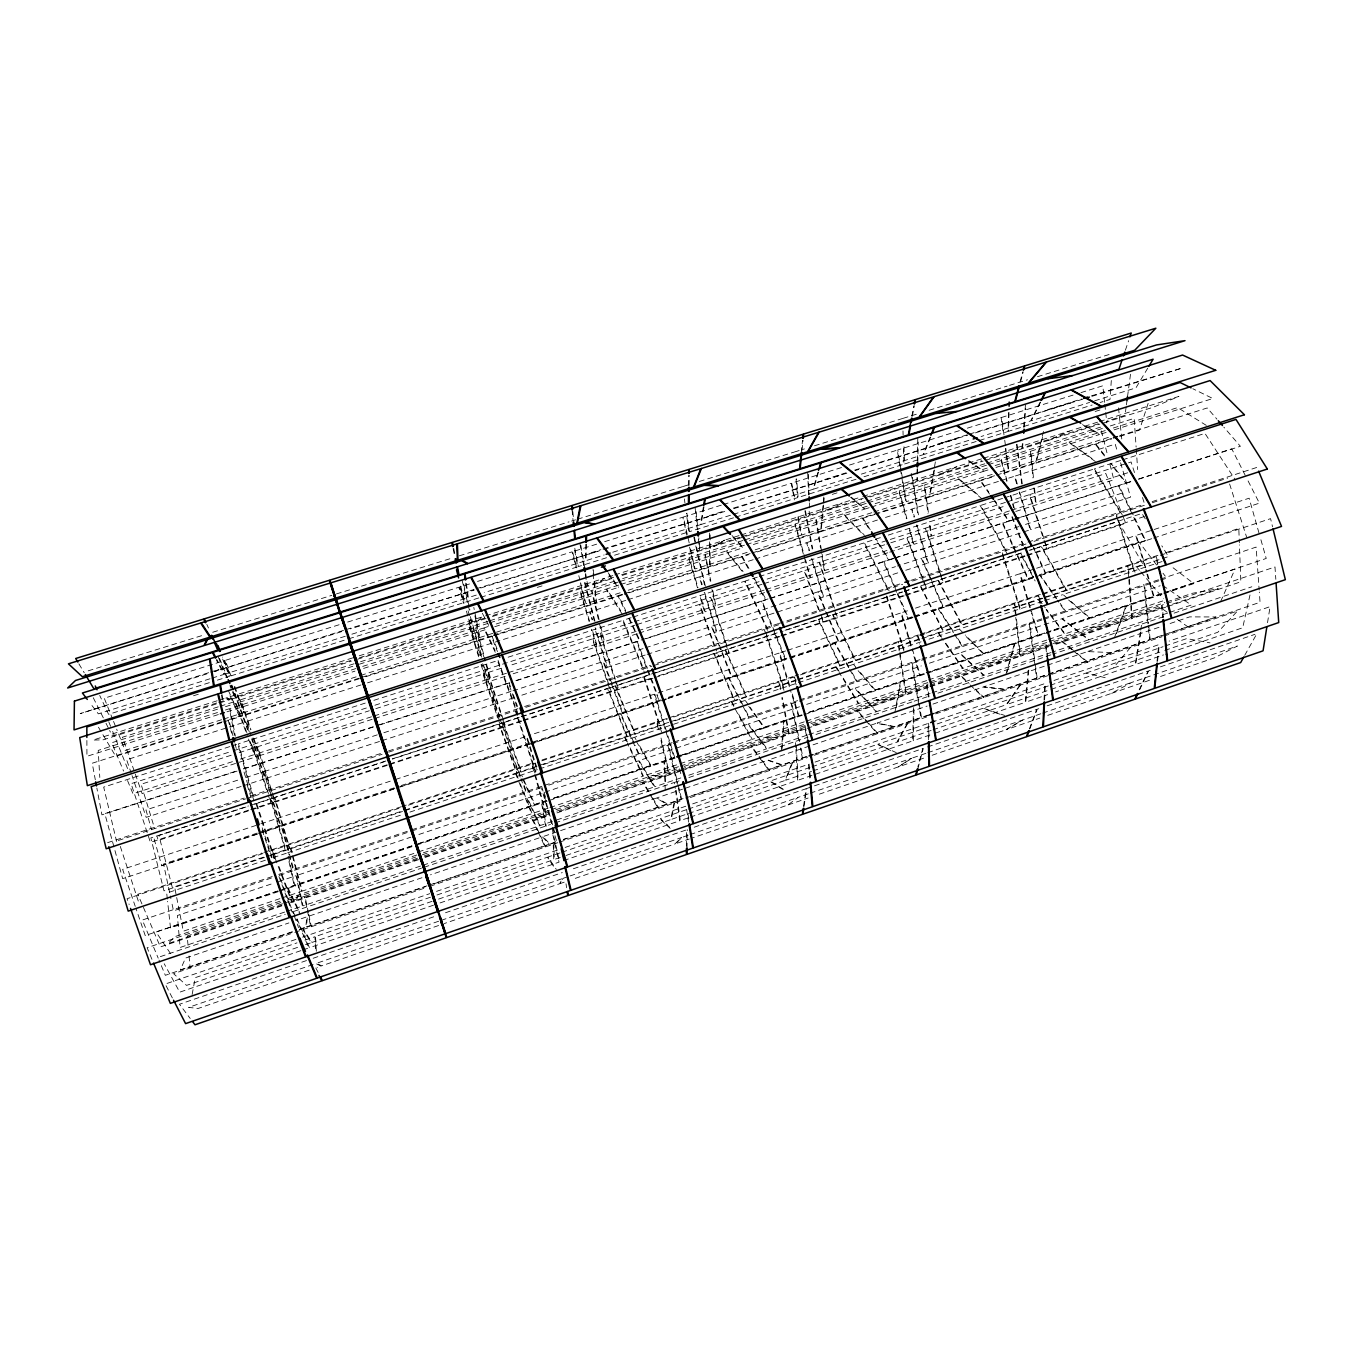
<?xml version="1.0" encoding="UTF-8"?>
<svg xmlns="http://www.w3.org/2000/svg" width="1353" height="1353" viewBox="0 0 1353 1353"><rect width="100%" height="100%" fill="white"/><g stroke="black" fill="none" stroke-linecap="round" stroke-linejoin="round"><path stroke-width="0.75" stroke-dasharray="5 3.75" d="M709.581 533.065L709.564 567.127L624.359 594.288M710.156 534.892L710.122 566.941L748.294 554.781M688.592 485.473L688.66 475.478M689.151 485.287L689.235 475.309M686.478 846.301L686.631 829.812L570.881 869.624M687.036 848.162L687.239 829.609M585.798 544.295L585.477 560.802L484.222 592.614M586.39 544.109L586.052 560.616L604.131 554.933M1008.459 412.665L1008.07 431.455L978.185 440.858M1008.983 412.496L1008.577 431.286L1092.125 405.021M917.114 468.916L916.844 481.245L865.345 497.549M917.3 460.696L917.791 438.118M917.638 468.747L917.368 481.076L981.788 460.68M917.791 462.591L918.247 442.059M913.461 707.636L912.683 740.903L813.931 774.762M913.985 709.513L913.258 740.7L931.236 734.527M1044.042 700.127L1044.77 683.603L934.551 721.25M1044.617 699.941L1045.345 683.4M1111.303 380.514L1110.018 399.389L1100.074 402.517M781.425 750.661L783.573 720.946L682.402 754.991M782.135 748.48L784.148 720.76L801.889 714.79M1022.378 443.784L1022.039 447.928L989.838 458.126M1023.68 427.244L1025.489 404.479M1022.885 443.632L1022.564 447.758L1098.907 423.59M1024.204 427.074L1025.692 408.454M823.757 497.058L820.594 531.746L756.327 552.227M823.571 505.041L821.136 531.577L875.171 514.36M823.757 503.012L824.315 496.889M1028.212 670.293L1025.202 702.325L933.249 733.85M1028.787 670.107L1025.76 702.139L1047.645 694.63M801.264 452.528L802.498 440.317M802.025 450.312L803.056 440.148M1157.018 661.363L1158.743 644.671L1049.319 682.047M1157.576 661.16L1159.301 644.468M1126.136 406.982L1125.02 415.32L1106.94 421.037M1126.423 404.902L1126.981 400.725M1127.539 396.564L1130.871 371.568M803.496 806.489L806.084 788.731L693.176 827.562M804.071 806.287L806.659 788.528L922.729 748.598L917.841 766.965M1267.524 622.701L1270.078 606.634L1169.195 641.085M1140.376 632.206L1135.184 664.627L1055.594 691.907M1140.714 630.177L1141.678 624.105L1053.158 654.108M1140.934 632.02L1135.708 664.441L1163.462 654.92M703.391 506.901L700.533 524.643L612.165 552.413M703.983 506.732L701.108 524.474L731.077 515.053M935.363 461.88L929.207 497.143L877.167 513.717M934.466 469.998L929.731 496.957L993.576 476.628M894.959 712.135L900.388 681.658L803.851 714.13M896.244 707.873L900.963 681.455L924.877 673.422M911.837 416.284L913.782 405.934M912.379 416.115L914.324 405.765M192.126 994.506L195.306 977.644L296.983 942.872M673.997 803.107L670.767 819.597L562.239 856.753M674.589 802.904L671.342 819.394L785.112 780.444L791.962 762.889M1250.003 594.982L1242.697 627.758L1165.44 654.243M1043.501 431.438L1035.468 463.267L1001.558 474.074M1042.537 437.239L1035.992 463.098L1111.608 439.015M1020.061 381.884L1022.699 371.974M1020.585 381.732L1023.24 371.804M917.858 768.808L923.304 748.412M1005.939 674.471L1014.513 643.25L926.856 672.745M1007.021 672.34L1015.071 643.064L1044.804 633.069M817.922 472.315L813.035 489.312L733.089 514.428M818.497 472.129L813.593 489.126L853.388 476.628M1148.156 403.363L1139.463 430.136L1119.557 436.478M1125.392 350.207L1128.639 340.668M1114.466 637.652L1126.034 605.738L1046.782 632.409M1116.36 633.711L1126.592 605.552L1162.075 593.612M1029.362 728.946L1036.686 709.412L927.279 747.042M1029.921 728.76L1037.261 709.209L1041.218 707.856M792.537 762.686L785.687 780.241L811.512 771.396M930.086 437.256L923.05 454.743L861.354 474.125M930.627 437.07L923.592 454.574L971.183 439.624M1220.609 601.628L1235.035 569.072L1164.054 592.952M1139.175 689.861L1148.054 671.105L1043.197 707.179M1139.716 689.675L1148.596 670.919L1152.536 669.566M1040.068 402.298L1030.665 420.935L981.094 436.512M1040.609 402.129L1031.189 420.766L1089.622 402.416M907.186 723.601L896.921 742.154L813.491 770.72M907.762 723.415L897.462 741.968L931.084 730.451M1244.726 655.326L1256.886 633.661M1147.75 368.168L1135.945 387.854L1091.634 401.773M1019.807 685.227L1006.243 704.727L933.063 729.774M1020.348 685.024L1006.784 704.541L1048.169 690.368M1130.415 647.512L1113.181 668.111L1050.131 689.692M481.533 617.103L477.981 621.095L486.015 618.541M214.383 671.545L218.577 669.549L210.611 672.052M306.505 960.562L179.459 1004.264L190.215 1018.471M313.135 958.279L436.951 915.693M445.509 912.751L562.307 872.584M1160.417 666.86L1254.924 634.337M438.643 921.241L316.433 963.336L321.659 965.839L439.759 925.114M441.23 920.344L562.493 878.571L559.652 883.746L444.308 923.541M688.085 835.291L682.098 837.355L675.485 843.782L689.252 839.046M690.081 834.598L797.813 797.492M808.299 793.873L798.371 797.289L787.598 805.103L691.214 838.353M810.278 793.179L911.448 758.323L897.817 767.083L816.079 795.293M925.824 753.367L912.007 758.137L898.358 766.897L926.162 757.308M927.803 752.691L1022.53 720.05L1005.617 729.893L928.158 756.631M1040.761 713.775L1023.088 719.864L1006.158 729.724L1039.814 718.105M1042.723 713.099L1131.142 682.622M309.161 970.152L198.147 1008.459L188.591 1007.393L315.807 963.556L321.05 966.059L317.076 967.429M564.184 882.19L560.227 883.543L563.085 878.351L681.523 837.558L674.91 843.984L572.099 879.45M788.156 804.917L808.096 798.033M1047.729 715.365L1111.101 693.514L1131.683 682.453L1237.369 646.024L1214.334 657.896L1159.031 676.974M1111.625 693.328L1151.115 679.713M304.966 940.132L314.928 936.733L315.655 950.127M430.491 897.208L315.52 936.53L316.365 951.835M436.985 894.993L547.39 857.244L554.696 868.068M559.939 852.948L547.965 857.041L556.32 869.421M561.935 852.255L659.807 818.802L670.175 828.425M686.208 809.77L660.349 818.616L672.221 829.609M688.203 809.094L769.756 781.188L783.269 789.814M809.957 767.455L770.297 781.019L785.518 790.693M811.935 766.779L877.353 744.404L893.927 751.997M929.291 726.646L877.894 744.218L896.312 752.64M937.189 723.94L982.667 708.397L1002.184 714.959M1048.287 685.954L983.191 708.211L1004.67 715.433M1050.249 685.278L1085.766 673.134L1106.619 678.005M1086.273 672.965L1163.073 646.7M1165.051 646.024L1186.716 638.616L1210.022 642.861M297.559 947.388L186.545 985.39L173.573 973.686L292.975 932.995M305.49 944.665L311.444 942.635L302.801 929.646M432.013 901.352L312.053 942.415L303.427 929.426M438.592 899.102L553.766 859.662L553.225 844.272M560.26 857.43L554.341 859.459L553.834 844.069M1113.705 667.925L1162.802 651.114M1164.781 650.438L1217.801 632.274L1237.488 611.015L1164.121 636.028M300.873 950.652L179.729 992.172L164.203 963.759M302.869 949.958L308.822 947.929L296.493 919.262M433.434 905.208L309.465 947.709L295.512 915.22M440.029 902.941L559.026 862.149L552.295 832.366M563.558 860.593L679.696 820.781L675.57 790.49M688.237 817.838L680.288 820.578L676.162 790.287M690.216 817.161L797.543 780.377L795.902 749.63M811.952 775.438L798.135 780.174L796.274 745.317M291.876 931.879L180.355 969.898L185.496 958.076L288.899 922.932M299.842 929.173L305.829 927.143L306.793 916.86L296.848 920.243M426.99 885.843L306.438 926.923L307.402 916.657L421.984 877.725M429.577 884.963L549.25 844.187L542.384 836.797L430.508 874.816M555.795 841.955L549.842 843.984L542.959 836.611L656.256 798.118L666.775 804.139L563.711 839.266M683.113 798.574L667.35 803.936L656.814 797.915L682.538 789.188M690.994 795.885L781.628 765.003L767.625 760.268L684.517 788.511M806.134 756.648L782.186 764.817L768.166 760.082L876.558 723.246L893.893 726.747L816.096 753.249M928.209 715.06L894.451 726.561L877.099 723.077L927.126 706.063M936.158 712.354L1003.672 689.337L983.157 687.036L929.122 705.387M1111.05 652.755L1004.214 689.151L983.682 686.85L1045.565 665.828M292.688 931.913L165.337 975.31L158.994 960.072M299.317 929.663L425.316 886.722M433.924 883.797L556.76 841.921L541.589 788.528M563.372 839.672L681.1 799.555L667.587 744.167L543.669 785.653M685.667 797.999L802.447 758.204L800.333 747.955M807.048 756.631L803.039 758.001L800.097 743.643M815.03 753.909L920.919 717.834L919.177 707.585M929.443 714.925L921.511 717.631L919.076 703.289M933.418 713.572L1036.618 678.411L1035.231 668.162M294.836 932.352L425.586 887.788M429.814 886.35L557.774 842.716M559.466 842.158L682.538 800.181M690.351 797.543L807.555 757.579M814.286 755.278L927.769 716.6M935.718 713.894L1162.142 636.705M295.935 939.388L165.218 984.054L172.626 998.446M302.548 937.139L429.865 893.64M436.512 891.373L558.535 849.701M565.131 847.435L686.056 806.134L688.626 822.134M692.668 803.868L808.519 764.293L809.94 780.495M815.081 762.06L928.057 723.466L928.378 739.837M284.62 912.091L180.135 947.472L177.361 915.524L274.338 882.985M286.582 911.415L302.362 906.087L296.104 875.695L276.316 882.325M420.394 866.106L302.971 905.884L296.696 875.492L410.788 837.203M422.982 865.244L539.695 825.719L526.909 798.236L417.35 835.004M552.278 821.457L540.27 825.516L527.484 798.05L638.548 760.792L654.378 786.888L554.273 820.781M680.83 777.924L654.937 786.685L639.106 760.606L672.695 749.325M688.812 775.218L766.508 748.902L747.786 724.126L674.673 748.666M806.743 735.288L767.066 748.716L748.327 723.956L799.538 706.773M808.739 734.611L876.203 711.763L854.69 688.271L801.517 706.114M930.12 693.497L876.744 711.577L855.231 688.085L921.308 665.913M932.099 692.837L983.513 675.435L959.345 653.144L929.308 663.224M1051.061 652.552L984.037 675.248L959.869 652.975L1061.817 618.761L1088.522 639.868L1053.023 651.875M1167.69 613.061L1089.03 639.698L1062.325 618.592L1160.181 585.764M1169.668 612.385L1191.3 605.062L1163.884 586.272M160.331 956.639L285.28 914.307M293.872 911.398L421.459 868.152M424.081 867.273L550.502 824.434M555.102 822.878L674.471 782.423L675.282 788.478M675.079 782.22L679.02 780.884M688.88 777.535L795.463 741.427L795.784 747.566M796.054 741.224L808.012 737.165M815.977 734.476L913.596 701.395M914.188 701.192L930.018 695.831M937.933 693.142L1028.973 662.293M1029.548 662.107L1051.18 654.767M1142.236 623.919L1166.151 615.818M1174.116 613.112L1251.813 586.779M1047.56 665.152L1087.474 651.588L1111.574 652.569L1216.093 616.968L1189.608 616.883L1167.69 624.325M1087.998 651.402L1159.724 627.031M278.075 890.866L145.211 935.566L135.926 908.303M282.709 889.31L412.073 845.794M418.703 843.562L546.68 800.502M553.276 798.287L674.065 757.646L654.175 694.241L528.786 735.542M680.677 755.431L798.321 715.855L791.691 694.275M808.823 712.321L919.55 675.079L912.92 653.025M924.15 673.523L920.158 674.876L912.311 648.831M926.145 672.864L1037.886 635.267L1031.443 613.45M1044.415 633.069L1038.461 635.064L1020.314 573.604L1135.793 535.551L1146.363 572.065M1046.393 632.409L1153.399 596.402L1146.938 574.095M1161.855 593.561L1153.974 596.216L1146.346 569.85M1163.817 592.902L1266.222 558.451L1259.947 536.363M277.331 891.255L156.069 932.048L170.664 953.78M279.327 890.578L287.276 887.906L299.96 914.019M411.904 845.98L287.918 887.686L299.689 911.939M418.517 843.765L541.42 802.414L546.358 830.421M546.037 800.858L542.046 802.211L546.257 826.209M554.037 798.169L663.951 761.198L665.253 790.067M674.471 757.663L664.543 760.995L665.659 785.755M278.329 891.627L170.495 927.921L167.586 901.284M280.325 890.967L294.311 886.266L287.935 856.906M411.904 846.69L294.92 886.046L287.665 852.796L403.346 814.269M416.47 845.151L534.638 805.39L522.681 778.871M547.17 801.179L535.23 805.187L521.548 774.897L537.344 769.637M549.166 800.502L650.725 766.339L636.147 741.038M675.062 758.137L651.3 766.136L638.785 744.454M677.041 757.477L764.208 728.151L747.127 704.017M802.228 715.348L764.766 727.965L750.12 707.281M804.206 714.688L875.171 690.808L855.536 667.621M1161.99 594.305L1090.417 618.389L1069.124 599.836M1163.986 593.629L1193.803 583.6L1172.324 567.195M279.919 898.629L183.315 931.202L174.689 887.348M281.898 897.969L301.618 891.323L290.472 848.805M413.883 853.455L302.193 891.12L291.047 848.619M418.449 851.916L531.594 813.779L517.962 779.565M547.965 808.248L532.152 813.576L520.026 783.184M549.944 807.589L642.844 776.267L627.302 743.101M804.24 721.842L752.234 739.381L737.757 712.591M806.236 721.166L858.242 703.628L839.148 672.475M926.619 680.576L858.766 703.459L841.786 675.756M928.615 679.899L962.541 668.45L941.789 638.244M1046.748 640.07L963.048 668.281L944.597 641.44M1048.744 639.394L1064.676 634.016L1046.055 609.611M1162.717 600.952L1065.183 633.847L1046.545 609.442M280.071 901.149L174.875 936.648L167.857 943.65L283.318 904.65M288.02 898.46L297.948 895.111L295.275 900.608L285.314 903.973M416.809 854.995L298.556 894.908L295.901 900.388L418.297 859.037M423.354 852.796L536.87 814.489L542.316 817.127L420.884 858.174M549.335 810.278L537.445 814.286L542.908 816.924L548.844 814.929M551.314 809.618L652.298 775.54L661.532 776.859L556.76 812.257M678.479 766.711L652.856 775.354L662.107 776.656L777.992 737.503M680.441 766.052L765.155 737.453L778.567 737.317L804.392 728.591M765.697 737.267L875.509 700.211L891.813 699.044L812.341 725.901M927.786 682.588L876.051 700.042L892.371 698.858L927.955 686.834M929.765 681.912L983.479 663.782L1003.622 661.279L1111.845 624.697M984.003 663.613L1047.459 642.201M1049.454 641.525L1089.114 628.147L1112.386 624.528L1164.307 606.973M1089.639 627.961L1164.798 602.609M1166.776 601.933L1192.483 593.257L1218.241 588.758L1166.303 606.296M280.866 902.569L147.105 947.726L152.72 961.154M287.512 900.32L415.811 857.007M422.407 854.775L549.25 811.952M555.863 809.72L679.426 768.014L681.354 775.979M683.992 766.474L804.426 725.817L806.963 738.214M811.005 723.584L926.382 684.635L928.462 697.032M1053.953 641.576L1161.567 605.248L1162.785 617.611M282.523 903.77L187.171 935.988L188.304 948.013M284.519 903.111L304.374 896.396L306.945 908.607M417.62 858.157L304.966 896.193L308.383 912.48M424.166 855.942L532.304 819.411L537.395 830.471M548.811 813.829L532.862 819.225L539.661 833.972M556.793 811.14L642.59 782.169L648.865 792.689M678.918 769.891L643.132 781.983L651.52 796.004M680.914 769.214L750.509 745.706L757.934 755.701M804.612 727.44L751.05 745.52L760.961 758.847M812.544 724.751L856.178 710.021L864.161 718.917M927.955 685.768L856.703 709.835L867.341 721.707M929.934 685.108L959.632 675.079L968.579 683.519M929.934 686.174L1003.063 661.465M281.83 905.901L160.381 946.931L137.803 894.282L261.924 853.033M418.635 859.662L292.434 902.316L278.481 865.142M425.214 857.43L546.324 816.519L531.56 763.43L404.023 805.813M556.946 812.916L669.008 775.049L660.433 738.248M679.544 771.481L669.617 774.846L661.042 738.045M681.523 770.821L788.782 734.561L781.797 697.708M805.153 729.03L789.374 734.375L782.389 697.505M807.132 728.371L905.766 695.036L897.817 641.745L795.09 675.874M928.293 687.425L906.341 694.833L899.931 651.791M930.289 686.749L1020.044 656.408L1015.748 617.442M1048.372 646.835L1020.602 656.222L1014.733 602.897L1040.525 594.322M1056.321 644.163L1131.7 618.676L1128.842 579.693M1165.812 607.159L1132.258 618.49L1129.095 575.397M1167.791 606.482L1240.836 581.79L1239.433 544.853M272.207 876.558L142.353 920.04L158.2 958.161M407.338 831.317L278.87 874.326L293.483 913.85M411.938 829.778L541.031 786.55M672.17 742.628L668.196 743.964L677.701 782.93M674.149 741.968L791.031 702.833L798.642 739.753M797.644 700.617L791.64 702.63L799.674 741.596M799.64 699.958L911.516 662.48L918.839 705.539M920.04 659.638L912.108 662.293L918.721 701.226M922.019 658.962L1029.126 623.107L1034.944 666.116M1041.725 618.879L1029.701 622.904L1034.96 661.82M1043.738 618.22L1143.961 584.648L1148.359 627.623M1158.472 579.794L1144.537 584.462L1148.511 623.327M1160.468 579.118L1256.125 547.086L1259.169 590.009M271.378 878.063L173.505 910.857L171.341 900.658M279.378 875.391L293.347 870.706L289.61 856.855M407.135 832.585L293.939 870.503L281.644 825.009L394.569 787.717M411.684 831.063L526.249 792.689L520.922 779.024M540.828 787.818L526.807 792.503L523.019 782.744M548.828 785.129L638.853 754.974L620.08 713.251L532.084 742.307M671.308 744.099L639.411 754.788L635.149 745.3M673.287 743.44L749.021 718.071L742.425 705.167M1041.911 619.962L962.846 646.446L957.298 637.737M1043.873 619.302L1065.623 612.013L1057.302 600.157M1158.861 580.792L1066.13 611.844L1060.177 603.387M1160.84 580.133L1166.76 578.137L1162.971 573.198M263.48 857.176L172.338 887.5L158.944 835.511L248.478 806.202M271.412 854.538L289.238 848.602L274.338 797.729L250.457 805.542M400.15 811.699L289.813 848.416L274.913 797.543L385.825 761.232M404.716 810.176L516.592 772.952L498.851 724.227L392.387 759.084M537.04 766.153L517.134 772.783L499.392 724.041L607.548 688.626L626.608 736.353L539.035 765.494M668.805 722.316L627.149 736.167L608.072 688.457L650.032 674.724M670.8 721.656L734.29 700.516L713.961 653.787L652.028 674.065M796.173 679.933L734.814 700.347L714.485 653.617L778.313 632.73M798.152 679.274L839.706 665.439L818.193 619.674L780.292 632.071M919.245 638.988L840.23 665.27L818.7 619.505L902.35 592.107M927.143 636.35L942.94 631.09L920.277 586.238M1042.081 598.111L943.447 630.921L920.784 586.069L1020.28 553.495L1035.146 580.961M1044.55 597.282L1143.116 564.489L1118.288 521.412L1030.732 550.079M264.512 857.447L163.984 890.849L150.859 837.913L248.478 805.948M266.507 856.787L402.501 811.479M405.054 810.616L535.957 767.117M543.399 764.58L667.333 723.398M674.995 720.794L796.088 680.491M797.966 679.916L920.361 639.191M921.833 638.65L1160.451 559.229M1162.447 558.569L1168.434 556.59L1161.804 545.8M265.374 860.22L166.69 893.098L167.366 899.238M273.255 857.599L287.073 852.999M409.891 812.088L520.973 775.083M539.323 768.978L634.067 737.419M744.691 700.583L634.625 737.233L637.753 742.662M852.914 664.526L745.232 700.397L748.902 705.556M921.072 641.829L853.455 664.34L857.379 668.991M929.021 639.174L958.854 629.246M1042.689 601.307L959.362 629.077L963.759 633.492M1044.685 600.647L1062.545 594.711M1162.075 561.546L1063.052 594.542L1067.618 598.516M263.936 852.373L271.936 849.718L291.791 902.536M401.401 806.692L272.596 849.498L275.538 857.312M542.079 759.946L656.628 721.876L658.539 730.062M667.198 718.375L657.254 721.673L659.148 729.859M669.194 717.716L778.685 681.32L780.241 689.523M793.112 676.534L779.277 681.134L780.833 689.32M918.366 634.912L898.409 641.542L899.627 649.744M920.361 634.253L1014.158 603.083L1015.511 615.395M1042.503 593.663L1127.793 565.317L1128.69 577.63M1157.931 555.305L1128.351 565.131L1128.943 573.351M1165.829 552.684L1238.807 528.431L1239.348 542.807M262.939 853.557L127.081 898.696L129.161 904.531M269.619 851.325L401.807 807.386M408.454 805.187L535.196 763.058M541.809 760.86L667.164 719.204M673.811 716.989L793.89 677.075L796.173 684.973M800.469 674.893L917.486 635.995L919.719 644.079M926.095 633.136L1038.055 595.929L1040.169 603.928M1042.622 594.407L1155.716 556.827L1157.728 564.759M1160.299 555.288L1270.568 518.639L1272.547 526.791M256.191 825.364L122.633 869.37L135.249 906.358M260.858 823.825L390.865 780.985M395.533 779.446L526.165 736.421L536.431 768.453M785.603 650.928L779.649 652.89L789.898 686.242M787.581 650.286L900.844 612.96L912.311 651.03M907.457 610.778L901.436 612.774L911.702 646.819M915.474 608.14L1019.722 573.79L1030.851 611.471M257.171 833.093L163.561 864.009L170.901 898.629M259.15 832.433L281.069 825.195L289.085 854.876M401.131 785.552L509.523 749.748L520.161 777.079M530.088 742.966L510.081 749.562L522.258 780.799M660.484 699.907L620.621 713.065L634.286 743.406M668.467 697.269L728.269 677.515L741.478 703.323M912.091 616.816L834.7 642.371L851.172 671.037M914.07 616.156L937.883 608.292L953.442 632.68M1033.506 576.716L938.407 608.123L956.182 635.995M256.546 834.175L161.65 865.531L153.802 837.744M258.524 833.533L280.274 826.345L270.397 793.991M394.839 788.495L280.849 826.159L272.224 797.847M397.427 787.649L510.859 750.171L499.917 718.95M529.26 744.099L511.434 749.985L501.845 722.671M531.239 743.44L622.414 713.335L610.947 682.656M660.467 700.753L622.955 713.149L603.624 661.38L643.538 648.425M668.365 698.148L731.55 677.278L719.931 647.918M912.954 617.357L838.911 641.812L817.99 591.802L895.466 566.653M914.949 616.697L942.956 607.446L921.308 558.265L897.462 565.994M1033.371 577.579L943.481 607.277L932.64 582.686M1035.383 576.919L1045.362 573.621L1033.32 547.576M1145.653 540.49L1045.869 573.452L1033.827 547.407M257.611 834.074L122.666 878.655L104.824 813.643L236.42 771.041M264.258 831.892L393.622 789.154M400.268 786.956L530.139 744.049M536.718 741.884L659.334 701.378L636.519 641.525L511.096 682.115M667.925 698.537L785.315 659.757L774.17 632.375M789.949 658.218L908.201 619.15L897.411 594.238M912.785 617.644L908.81 618.964L896.362 590.196M914.78 616.985L1028.111 579.541L1002.252 523.137L895.94 557.554M1032.643 578.052L1028.703 579.355L1002.827 522.951L1012.788 519.721M1040.542 575.448L1145.145 540.896L1118.356 485.541L1020.754 517.15M1151.691 538.714L1145.72 540.693L1132.326 513.024M1153.686 538.054L1259.389 503.147L1247.009 478.81M250.474 805.289L270.397 798.777L285.314 850.462M385.893 760.961L270.989 798.574L285.906 850.276M392.455 758.813L502.741 722.705L520.956 772.056M519.281 717.293L503.299 722.519L521.531 771.853M521.277 716.633L615.108 685.92L634.861 734.155M649.457 674.673L615.649 685.734L635.42 733.969M651.453 674.014L725.022 649.93L746.264 697.083M777.112 632.883L725.563 649.761L746.805 696.896M785.028 630.278L830.624 615.361M902.333 591.887L833.144 614.533L855.772 660.636M904.294 591.244L937.917 580.234L961.882 625.323M1021.278 552.937L938.424 580.065L962.406 625.154M1029.176 550.35L1040.998 546.477L1066.249 590.584M904.345 591.464L918.281 586.898M248.749 810.109L150.403 842.344L131.089 783.675L231.667 751.321M250.762 809.449L270.837 802.87L268.198 794.871M387.144 764.749L271.429 802.667L270.11 798.676M389.715 763.904L504.821 726.172L502.251 718.342M521.176 720.811L505.379 725.986L504.111 722.062M523.154 720.151L617.949 689.083L615.327 681.066M650.539 678.411L618.507 688.897L600.242 632.747L632.341 622.414M658.539 675.773L728.607 652.806L726.037 644.874M779.024 636.282L729.149 652.636L727.863 648.662M781.019 635.622L836.898 617.323L834.344 609.459M903.077 595.624L837.422 617.137L836.154 613.213M905.072 594.965L942.872 582.585L940.352 574.805M1024.779 555.728L943.379 582.399L942.128 578.526M1026.758 555.085L1046.613 548.574L1044.042 540.591M1144.215 516.575L1047.121 548.405L1029.802 494.555L1131.091 461.982L1135.522 475.799M387.212 765.392L275.285 802.092L257.746 746.687L369.318 710.748M389.765 764.546L501.236 728.015L498.53 720.033M521.615 721.318L501.777 727.829L500.424 723.838M523.594 720.675L610.863 692.059L592.31 638.937L509.252 665.676M652.924 678.276L611.404 691.89L592.834 638.768L635.031 625.171M654.903 677.616L718.189 656.881L716.786 652.992M779.869 636.654L718.714 656.695L717.31 652.822M781.848 636.011L823.267 622.431L820.425 614.769M904.092 595.929L823.791 622.262L804.629 570.56L884.727 544.769M906.104 595.269L926.179 588.69L906.747 537.665L886.722 544.109M1024.982 556.286L926.687 588.521L907.254 537.513L1005.296 505.937M1027.485 555.474L1125.747 523.256L1122.686 515.611M241.122 786.482L146.192 817.364L132.053 775.658M243.1 785.839L264.85 778.77L251.743 739.414M379.466 741.478L265.442 778.584L251.675 737.267M382.036 740.649L495.519 703.729L482.666 663.731M513.92 697.742L496.077 703.543L483.867 665.558M521.852 695.171L607.091 667.435L594.593 627.809M645.161 655.038L607.632 667.249L595.134 627.623M647.14 654.395L716.278 631.919L704.101 592.648M897.732 572.877L823.673 596.977L811.986 558.637M905.749 570.273L927.769 563.119L916.387 525.116M107.614 842.665L244.216 798.067M250.914 795.868L381.884 753.114M388.531 750.949L517.962 708.684M524.609 706.503L650.607 665.372M657.203 663.224L777.992 623.767M778.618 623.564L902.214 583.211M910.873 580.386L1023.392 543.652M1027.976 542.147L1141.628 505.041M1152.113 501.625L1257.038 467.36M118.337 840.467L245.603 798.896M247.599 798.236L253.569 796.291M254.229 796.071L382.07 754.314M388.717 752.15L515.256 710.815L535.923 774.153M525.843 707.348L641.288 669.65M641.914 669.447L651.943 666.166M653.939 665.507L764.259 629.483L784.3 691.315M778.804 624.731L764.868 629.28L784.266 689.117M786.769 622.126L884.287 590.28M884.879 590.077L902.671 584.276M912.548 581.046L1001.474 551.99L1020.94 612.402M1026.031 543.974L1002.066 551.804L1020.889 610.271M1034.013 541.369L1115.921 514.614L1135.099 574.332M1144.3 505.346L1116.496 514.428L1135.015 572.167M1152.249 502.758L1227.729 478.099M373.124 726.781L243.083 768.893L251.472 796.731M377.791 725.276L508.474 682.977L517.556 708.583M641.17 640.02L761.435 601.087L773.375 630.413M768.014 598.956L762.043 600.884L785.941 659.554M769.992 598.314L883.306 561.63L896.582 592.31M893.927 558.197L883.898 561.444L895.534 588.284M1130.804 481.516L1118.931 485.372L1131.48 511.214M1138.719 478.962L1231.754 448.841L1246.045 476.933M237.063 771.109L101.915 814.861L96.858 788.004M243.726 768.944L373.276 727.018M379.939 724.853L510.013 682.741M516.609 680.61L639.411 640.848L627.758 616.41M646.024 638.717L765.578 600.005L753.553 578.171M770.229 598.5L888.667 560.159L875.391 539.035M893.251 558.671L889.276 559.973L876 538.849M895.246 558.028L1008.763 521.277L994.32 500.847M1013.363 519.789L1009.355 521.091L994.912 500.644M1015.376 519.146L1125.967 483.342L1110.441 463.555M1130.533 481.854L1126.542 483.156L1110.999 463.369M1138.533 479.266L1240.397 446.287L1223.822 427.125M237.688 780.174L145.972 809.94L151.57 829.795M245.671 777.586L263.615 771.751L269.788 791.979M377.267 734.865L264.19 771.565L271.598 795.818M383.846 732.734L492.374 697.488L499.223 717.005M510.96 691.468L492.932 697.319L501.151 720.726M512.956 690.808L603.066 661.566L610.237 680.728M645.533 647.783L711.407 626.388L719.153 645.956M1019.029 526.537L921.816 558.096L931.811 580.792M1025.489 524.44L1122.635 492.915M233.68 750.661L251.776 744.843L267.539 792.858M366.359 707.991L252.385 744.657L269.45 796.663M374.916 705.234L486.302 669.397L501.625 716.38M634.337 621.771L710.596 597.248L725.394 642.895M759.118 581.638L711.137 597.079L727.221 646.683M767.117 579.067L819.106 562.341L833.719 607.497M1005.414 502.403L925.841 528.008L941.502 576.581M1007.41 501.76L1029.278 494.724L1043.4 538.595M231.16 755.245L141.101 784.25L154.58 828.408M239.16 752.657L257.171 746.856L274.71 802.278L158.25 840.45L157.033 836.442M375.83 708.651L482.987 674.132L497.853 718.037M501.337 668.23L483.545 673.963L499.747 721.842M637.043 624.528L699.315 604.47L713.995 645.229M762.01 584.276L699.839 604.301L716.616 650.878M764.005 583.633L804.105 570.729L819.715 612.858M1013.786 503.198L1105.824 473.55L1121.908 513.7M232.445 761.671L133 793.754L126.725 778.651M240.394 759.101L254.313 754.619L247.058 734.967M371.466 716.802L254.922 754.416L249.104 738.704M374.071 715.974L489.972 678.563L484.391 658.877M506.462 673.253L490.547 678.377L486.082 662.632M508.44 672.61L603.895 641.812L598.905 621.315M636.13 631.394L604.453 641.626L600.461 625.238M638.109 630.769L715.331 605.856L711.949 589.451M764.073 590.111L715.872 605.67L712.507 589.282M766.086 589.468L824.332 570.678L820.865 550.181M886.959 550.468L824.873 570.492L822.1 554.104M894.959 547.88L931.016 536.245L929.088 521.903M1009.456 510.927L931.54 536.076L929.612 521.734M1011.452 510.284L1035.434 502.555L1033.777 486.167M1127.675 472.789L1035.941 502.386L1034.504 488.044M372.126 719.322L259.708 755.634L253.62 737.656M374.713 718.494L486.674 682.335L481.076 664.627M505.159 676.365L487.215 682.149L481.634 664.441M513.125 673.777L596.791 646.768L591.43 629.196M637.06 633.762L597.333 646.582L591.971 629.027M639.039 633.119L704.575 611.945L699.856 595.878M764.546 592.58L705.116 611.776L700.38 595.709M766.525 591.938L810.109 577.866L803.885 555.931M887.754 552.785L810.633 577.697L805.542 559.753M889.733 552.159L913.461 544.498L908.573 526.689M1008.763 513.717L913.968 544.329L909.622 528.499M229.807 746.602L103.691 787.108L116.595 841.465M231.803 745.96L237.807 744.032L253.907 800.891M365.225 703.103L238.466 743.812L253.434 796.613M373.885 700.313L497.464 660.636L517.692 714.621M508.119 657.203L622.549 620.452L644.688 673.067M631.124 617.695L623.158 620.249L643.74 669.109M633.119 617.053L744.624 581.249L768.589 632.544M757.291 577.173L745.232 581.046L767.422 628.553M759.287 576.53L863.806 542.959L889.496 593.003M880.363 537.648L864.398 542.773L889.141 590.957M888.346 535.078L980.198 505.582L1007.511 554.409M1002.59 498.378L980.773 505.396L1006.074 550.603M1004.586 497.752L1093.884 469.068L1122.753 516.711M1120.555 460.494L1094.442 468.882L1122.246 514.766M1122.567 459.851L1204.965 433.383L1235.306 479.892M221.554 719.728L125.152 750.408L116.646 729.149M223.566 719.086L243.641 712.693L233.139 683.705M356.11 676.872L244.233 712.507L233.731 683.519M360.676 675.418L474.007 639.343L468.189 619.319M620.164 592.8L586.001 603.675L578.796 575.685M628.198 590.246L694.529 569.123L689.573 547.153M747.16 552.362L695.053 568.953L690.115 546.984M755.177 549.808L801.28 535.145L797.238 514.394M871.806 512.686L801.805 534.976L797.78 514.241M873.801 512.043L905.8 501.862L901.707 477.017M992.172 474.362L906.307 501.692L902.908 480.991M1000.155 471.808L1008.154 469.271L1005.33 448.604M1108.411 437.357L1008.661 469.119L1005.837 448.452M222.163 721.826L92.207 763.227L95.302 779.751M359.34 678.107L228.826 719.695L232.953 735.66M362.012 677.261L491.224 636.096L497.481 651.639M499.866 633.339L617.898 595.726L626.862 614.533M622.498 594.271L618.524 595.523L625.695 610.575M624.477 593.629L741.512 556.354L749.528 570.898M750.12 553.614L742.12 556.151L750.137 570.712M752.116 552.971L862.132 517.911L869.878 530.241M994.523 475.732L980.485 480.214L988.891 492.137M996.535 475.089L1094.898 443.75L1105.249 456.942M1111.439 438.49L1095.473 443.581L1105.824 456.773M1119.421 435.937L1207.231 407.963L1216.905 419.142M221.588 722.637L115.749 756.361L97.72 725.969M223.583 721.995L239.566 716.904L228.775 693.04M359.154 678.8L240.174 716.701L226.932 687.341M365.733 676.703L479.926 640.307L474.886 615.767M492.458 636.316L480.518 640.121L473.804 607.396M494.454 635.673L596.047 603.303L592.766 569.901M622.38 594.914L596.622 603.117L594.17 578.069M360.963 684.956L246.432 721.521L251.032 735.288M367.542 682.842L477.524 647.732L480.095 655.731M625.83 600.377L590.128 611.776L592.631 619.708M627.826 599.734L699.23 576.936L701.666 584.8M753.164 559.719L699.772 576.767L702.207 584.614M755.143 559.093L806.54 542.671L809.009 550.739M877.42 520.042L807.081 542.502L809.534 550.57M885.471 517.472L911.601 509.134L913.985 517.117M998.413 481.414L912.108 508.965L914.51 516.964M1000.408 480.772L1014.462 476.273L1016.796 484.205M217.14 700.786L93.103 740.04L102.913 739.888L230.298 699.552L225.139 698.249L219.135 700.144M352.592 657.913L225.799 698.047L230.923 699.349L351.29 661.228M359.221 655.816L480.924 617.306L477.372 621.281L355.924 659.757M485.558 615.835L604.216 578.289M612.808 575.566L604.825 578.086L596.622 583.515L488.027 617.915M614.803 574.924L724.599 540.185L713.149 546.595L621.196 575.735M739.059 535.602L725.191 539.999L713.724 546.426L827.038 510.521L842.733 502.792L860.779 497.092M741.055 534.976L842.158 502.978M862.791 496.45L957.011 466.633M981.5 458.887L957.586 466.447L938.39 475.258L869.894 496.957M983.496 458.244L1069.242 431.117M1097.571 422.153L1069.783 430.947L1047.256 440.774L985.069 460.477M1099.549 421.527L1178.937 396.395L1153.754 407.05L1101.782 423.506M216.649 702.968L112.35 735.981L109.627 730.519M218.662 702.325L234.695 697.252L229.959 685.65M350.884 660.45L235.304 697.049L230.568 685.447M359.492 657.727L472.332 622.008L471.351 618.033M484.932 618.017L472.907 621.822L471.926 617.864M492.949 615.463L587.168 585.629L585.105 573.638M613.67 577.241L587.726 585.46L585.663 573.452M621.653 574.721L699.484 550.062L698.233 537.953M739.787 537.31L700.025 549.893L698.791 537.784M741.765 536.684L809.348 515.273L809.179 511.214M863.366 498.175L809.889 515.104L809.72 511.028M597.214 583.329L613.213 578.255M827.596 510.352L861.844 499.511M938.931 475.089L983.073 461.102M1047.797 440.604L1099.769 424.149M218.239 706.858L122.413 737.25L134.657 772.225M220.251 706.215L240.208 699.89L250.339 729.859M354.012 663.799L240.8 699.704L250.931 729.673M360.591 661.718L469.288 627.251L478.59 656.763M487.892 621.365L469.846 627.082L479.148 656.577M489.887 620.723L580.133 592.107L589.045 621.382M614.651 581.164L580.674 591.938L589.604 621.213M622.651 578.627L688.609 557.707L697.488 587.845M742.983 540.473L689.151 557.537L698.013 587.676M744.979 539.847L794.82 524.034L803.31 553.952M864.99 501.794L795.344 523.882L804.967 557.757M866.969 501.168L898.815 491.071L906.409 518.774M984.764 463.808L899.322 490.902L906.916 518.605M986.743 463.183L1000.662 458.768L1006.598 481.211M217.478 709.226L111.792 742.746L123.58 771.092M225.461 706.689L235.422 703.526L246.331 733.005M352.795 666.285L236.031 703.34L248.377 736.742M359.424 664.188L475.444 627.369L483.833 656.915M487.976 623.395L476.036 627.183L485.524 660.653M489.955 622.769L591.413 590.584L598.398 619.268M618.169 582.094L591.988 590.398L599.971 623.175M620.181 581.452L704.795 554.612L710.274 581.249M741.461 542.976L705.353 554.426L710.815 581.08M749.477 540.422L815.673 519.417L820.527 548.117M866.191 503.401L816.231 519.248L821.761 552.041M868.186 502.758L924.15 485.017L927.989 513.7M986.455 465.246L924.691 484.848L928.53 513.531M988.451 464.603L1030.293 451.327L1032.965 477.964M1102.357 428.461L1030.817 451.175L1033.472 477.795M1110.323 425.941L1134.169 418.381L1136.114 447.048M217.478 712.524L98.211 750.408L99.801 777.468M225.427 710.004L229.401 708.735L235.439 740.328M356.042 668.517L230.044 708.532L235.354 736.167M362.705 666.403L483.579 628.012L497.244 656.357M488.196 626.54L484.205 627.826L495.147 650.472M496.196 624.004L606.144 589.096L623.327 615.903M618.642 585.122L606.736 588.893L620.723 610.677M620.638 584.496L725.817 551.077L745.08 574.856M744.454 545.174L726.392 550.891L743.101 571.49M746.45 544.532L842.699 513.954L866.444 537.919M867.205 506.174L843.274 513.785L864.06 534.739M875.171 503.654L956.909 477.694L982.109 498.986M987.216 468.07L957.467 477.508L979.538 496.128M995.148 465.55L1068.515 442.245L1096.556 462.388M1105.249 430.575L1069.073 442.076L1093.816 459.851M1113.299 428.022L1177.617 407.591L1208.347 426.635M218.357 714.553L86.93 756.327L86.88 739.55M227.016 711.796L354.926 671.156M363.602 668.399L488.112 628.824M494.741 626.727L618.05 587.523L607.514 572.894M626.693 584.784L742.848 547.864L731.432 535.703M753.384 544.515L864.601 509.168L850.563 497.244M869.218 507.713L865.21 508.982L851.155 497.058M871.214 507.071L983.462 471.402L966.803 459.817M988.011 469.948L984.037 471.216L967.378 459.631M995.977 467.428L1099.482 434.533L1081.994 424.385M1106.094 432.419L1100.057 434.347L1082.552 424.216M1114.145 429.865L1212.812 398.509L1192.839 388.734M210.003 678.766L98.329 713.843L89.755 702.63M211.998 678.141L223.955 674.386L216.26 659.774M345.269 636.265L224.581 674.183L216.903 659.587M351.881 634.185L467.749 597.789L465.517 581.875M476.273 595.1L468.341 597.603L466.125 581.689M209.326 682.673L108.595 714.35L99.716 695.442M217.376 680.136L229.469 676.348L221.926 657.254M344.203 640.257L230.061 676.145L222.518 657.068M348.786 638.802L464.299 602.474L459.58 584.225M478.742 597.941L464.874 602.305L460.155 584.056M480.721 597.316L577.832 566.772L574.23 548.388M606.533 557.74L578.391 566.586L574.788 548.219M614.566 555.22L688.914 531.83L686.36 513.345M733.512 517.81L689.455 531.661L686.918 513.159M735.508 517.184L797.577 497.65L796.071 479.047M856.026 479.266L798.118 497.481L796.613 478.877M864.009 476.763L903.956 464.197L903.415 445.492M976.19 441.484L904.464 464.028L903.939 445.323M193.53 695.763L201.512 693.243M537.259 587.405L545.191 584.902M832.247 494.386L840.179 491.883M1095.152 411.498L1103.169 408.978M339.113 624.748L225.342 660.349L230.94 675.79M347.67 622.059L458.853 587.27L463.521 603.303M469.491 583.955L459.428 587.101L464.079 603.117M477.524 581.435L572.065 551.855L576.192 567.854M596.656 544.16L572.623 551.686L576.733 567.685M604.673 541.657L682.825 517.201L686.867 535.179M721.301 505.159L683.366 517.032L689.658 544.988M723.297 504.534L791.201 483.292L794.414 499.883M841.515 467.546L791.725 483.122L794.955 499.714M849.481 465.06L897.259 450.109L899.999 466.667M959.378 430.66L897.783 449.94L901.199 470.641M967.327 428.174L1001.119 417.62L1003.368 434.144M1073.047 395.11L1001.626 417.451L1004.433 438.118M1080.979 392.624L1102.796 385.791L1104.589 402.298M208.633 672.678L80.233 713.606L208.362 673.422M343.493 630.38L215.042 671.342L343.831 630.938M346.114 629.568L474.091 590.094L350.478 628.857M469.998 590.72L474.007 589.468M476.019 588.826L599.819 550.654M590.973 552.785L600.935 549.656M602.931 549.03L725.952 511.096M709.141 515.73L725.276 510.673M733.326 508.153L847.147 473.093M824.603 479.537L846.657 472.62M854.69 470.1L956.994 438.643L855.13 470.59M967.395 434.753L937.443 444.139L967.496 435.345M969.391 434.127L1083.364 399.017M1047.763 409.553L1081.554 398.966M1091.499 395.837L1181.879 368.117L1091.414 396.497M480.738 588.014L599.21 550.857M603.81 549.403L721.335 512.55M734.002 508.576L840.568 475.157M975.445 432.859L1070.747 402.974M88.165 670.851L204.117 634.912M212.725 632.257L331.806 595.354M336.423 593.916L450.752 558.501M459.327 555.829L569.021 521.852M571.575 521.057L575.549 519.823M577.528 519.214L682.707 486.623M683.265 486.454L691.298 483.968M699.349 481.465L793.873 452.173M794.414 452.003L804.443 448.908M814.455 445.797L902.62 418.483M903.161 418.314L919.144 413.358M929.139 410.263L1007.038 386.129M1009.558 385.351L1027.502 379.787M1037.463 376.709L1111.185 353.86M1166.979 612.08L1160.214 607.328L1061.462 640.679L1075.415 651.994M1177.11 619.234L1188.949 627.572M1076.971 653.245L1087.829 662.04M1071.813 649.643L1060.955 640.848L960.14 674.893L969.103 683.35M1073.369 650.911L1087.322 662.209M1068.616 600.005L1089.892 618.558L984.257 654.108L965.23 634.963M975.073 688.981L984.02 697.421M970.084 684.922L983.513 697.607M966.16 636.603L983.716 654.294L875.729 690.622L858.698 670.53M732.024 535.517L743.457 547.677M868.677 723.195L877.979 733.58M865.48 720.405L877.454 733.749M1136.858 567.144L1139.514 570.306M1140.85 571.879L1163.377 598.702M1156.646 564.962L1138.938 541.893L1039.95 574.585L1058.993 601.679M1039.104 599.683L1045.311 607.818M1038.614 599.836L1041.083 603.1M762.196 760.521L769.62 770.517M759.185 757.376L769.079 770.703M608.123 572.708L618.676 587.337M989.517 494.031L979.893 480.4L862.724 517.725L870.469 530.055M1039.459 574.754L1056.101 598.466M938.83 633.052L943.447 639.749M938.322 633.204L940.639 636.57M954.558 634.422L962.338 646.616L857.362 681.777L852.204 672.83M1145.264 518.825L1141.966 513.43L1041.506 546.324L1066.756 590.415M836.475 667.114L840.72 674.031M835.968 667.283L838.082 670.733M78.897 663.849L84.241 672.745M652.569 797.763L658.86 808.265M649.914 794.431L658.302 808.468M848.585 667.621L834.175 642.54L728.793 677.346L743.913 706.824M849.616 669.414L856.821 681.963L749.562 717.885L744.843 708.668M754.162 577.985L766.204 599.802M1020.788 553.326L1033.658 577.139M731.973 701.886L733.901 705.454M731.449 702.055L734.341 707.416M735.305 709.192L751.693 739.55L643.385 776.081L629.568 746.602M315.841 968.004L318.665 973.416M482.344 613.23L489.143 626.321M93.272 697.725L105.094 721.42M105.991 723.229L108.714 728.709M832.602 614.719L855.231 660.805M629.28 618.084L639.14 638.768M625.255 737.402L628.705 744.759M624.714 737.571L626.439 741.258M540.507 835.816L545.614 846.877M538.257 832.315L545.056 847.063M206.806 624.342L208.463 627.995M293.212 911.618L295.681 917.351M219.524 658.387L227.422 677.718M218.104 656.645L226.797 677.904M491.866 635.893L498.124 651.436M108.747 721.724L111.876 729.504M112.654 731.449L128.281 770.331M112.773 719.492L104.266 698.216L224.733 660.535L230.348 675.976M113.551 721.42L115.868 727.221M516.237 773.679L519.264 781.273M515.696 773.865L517.201 777.654M721.234 649.711L711.932 626.219L817.466 591.971L838.386 641.982L732.091 677.092L722.012 651.656M1012.332 516.745L1022.936 543.855M1011.841 516.914L1023.189 545.952M637.162 641.322L647.461 668.348M648.188 670.276L657.761 695.374M498.09 660.433L517.607 712.473M294.21 915.829L298.59 927.684M278.938 876.524L292.079 912.091M231.955 685.058L248.174 729.741M231.346 685.244L247.582 729.943M509.117 682.775L510.504 686.715M513.311 694.579L517.506 706.401M135.334 774.17L142.133 793.602L259.133 755.82L253.045 737.842M131.376 773.679L126.658 759.777L245.857 721.707L249.121 731.55M262.178 827.799L272.782 859.544M262.161 829.998L271.446 857.785M256.816 803.936L274.896 859.003M256.14 804.156L274.879 861.201M120.299 846.437L139.325 904.193M515.899 710.613L535.906 771.954M503.468 720.117L486.86 669.211L599.683 632.933L614.685 679.054M644.451 677.261L660.974 728.1M643.842 677.464L661.634 732.227M939.726 572.86L925.317 528.177L819.647 562.171L835.511 611.252M886.79 595.996L903.99 649.22M886.198 596.183L904.041 651.385M1142.49 497.515L1145.01 505.413M480.653 655.545L478.083 647.546L589.587 611.945L592.09 619.877M1229.606 484.002L1246.62 537.141M527.45 738.197L536.431 766.238M544.126 792.486L546.054 798.507M674.69 757.443L654.801 694.021L779.024 653.093L791.082 692.33M704.642 592.479L716.819 631.733L823.148 597.147L811.462 558.806M792.3 694.072L798.93 715.652M247.193 785.028L250.795 796.951M916.911 524.964L928.276 562.949L1030.208 529.784L1019.13 492.137M1017.304 484.053L1014.97 476.121L1115.21 444.105L1117.477 451.97M1019.638 491.968L1030.715 529.615L1130.55 497.143L1120.318 461.796M470.37 616.613L482.649 658.928M468.053 610.744L481.499 657.084M466.413 611.133L468.155 617.137M468.747 619.133L474.565 639.157L585.46 603.861L580.302 583.853M1145.754 567.82L1136.351 535.365L1249.123 498.208L1259.372 534.367M794.515 676.872L796.799 684.77M541.674 786.33L554.578 831.824M532.203 763.227L534.925 773.053M535.467 775.015L546.933 816.299M918.095 635.792L920.328 643.876M1007.089 481.042L1001.152 458.616L1100.429 427.142L1107.65 455.471M1010.86 495.316L1015.19 511.637L1113.857 479.774L1109.731 463.572M1010.37 495.486L1013.6 507.713M1038.647 595.726L1040.761 603.742M235.016 743.643L237.079 751.625M228.15 719.914L232.276 735.88M585.054 582.534L595.354 622.803M584.496 582.72L594.288 620.959M1156.291 556.624L1158.303 564.573M463.673 584.208L469.981 609.932M462.117 580.437L469.406 610.118M678.208 784.994L681.709 799.352M552.007 828.188L559.635 861.929M694.41 537.192L696.203 545.242M696.643 547.255L705.623 587.456M693.852 537.361L704.625 585.612M308.805 914.527L311.376 926.737M307.368 910.654L310.767 926.94M805.035 725.597L807.995 740.074M453.729 548.439L454.963 554.561M453.12 548.625L454.777 556.776M805.441 510.707L812.747 548.844M804.9 510.876L812.223 549.014M580.86 545.462L584.631 567.448M579.93 543.635L583.718 565.639M929.054 696.829L926.974 684.432L1045.395 644.468L1047.307 658.911M901.538 472.721L902.569 478.928M900.337 468.73L901.369 474.954M222.129 694.698L223.414 702.579M221.469 694.918L222.112 698.858M912.412 477.321L918.467 514.833M911.212 473.313L917.943 515.003M687.95 813.914L689.235 821.914M566.011 883.78L566.586 887.737M1004.721 440.182L1005.567 446.389M684.398 498.953L684.956 503.062M1035.248 663.866L1037.176 678.208L1149.627 639.884L1148.579 629.669M1045.97 644.265L1047.882 658.708M1017.033 444.241L1022.53 485.862M1016.526 444.41L1021.752 483.934M1104.826 404.361L1105.486 410.551M1105.722 412.597L1106.839 422.914M1118.525 407.879L1121.772 439.015M1148.714 625.374L1150.185 639.698L1260.049 602.271L1259.322 592.039M696.085 511.535L697.945 529.699M695.104 507.663L697.387 529.886M1163.36 617.425L1162.126 605.045L1274.983 566.941L1275.828 579.304M593.358 569.714L593.967 575.972M572.065 509.743L573.029 520.144M189.048 956.03L190.181 968.038M572.843 511.637L573.604 519.958M809.128 764.09L810.548 780.292M1136.266 449.095L1137.653 469.559M807.69 472.501L808.553 494.91M808.316 474.362L809.094 494.741M809.415 502.893L809.652 508.999M902.992 430.947L903.111 435.108M928.648 723.263L928.97 739.634"/><path stroke-width="1.5" d="M688.508 495.452L688.44 503.451L575.329 538.697L574.568 530.376M688.542 491.46L688.576 487.469M688.677 473.482L688.711 469.491L572.268 505.396L572.64 509.557M689.066 495.283L688.998 503.265L799.606 468.798L801.264 452.528M689.1 491.291L689.134 487.283M689.252 473.313L689.286 469.305L803.107 434.212L802.701 438.287M686.461 848.365L686.394 854.555L568.328 895.449L567.753 891.492M687.036 848.162L686.986 854.352L802.346 814.388L803.208 808.468M585.832 542.232L585.95 536.025L465.026 573.74L465.855 579.693M586.424 542.046L586.559 535.839L704.676 499.02L703.712 504.94M1009.118 406.238L1009.203 402.061M917.165 466.87L917.249 462.76M917.689 466.7L917.791 462.591M1043.958 702.207L1042.875 727.018L929.477 766.238L929.004 741.681M1044.516 702.004L1043.434 726.815L1154.227 688.491L1156.798 663.444M1023.714 433.281L1024.052 429.138M801.805 452.342L800.164 468.628L908.37 434.888L911.448 418.348M803.259 438.118L803.665 434.042L914.932 399.744L914.154 403.87M1157.356 663.258L1154.769 688.288L1263.059 650.827L1266.882 626.727M1126.981 400.725L1127.539 396.564M803.783 808.265L802.921 814.185L915.66 775.134L917.3 769.011M704.287 504.754L705.251 498.834L820.645 462.861L818.48 470.421M910.451 426.449L908.895 434.736L1014.767 401.723L1018.995 385.859M911.229 422.322L912.007 418.178M914.713 403.701L915.491 399.558L1024.289 366.02L1023.223 369.995M1019.536 385.69L1015.291 401.57L1118.914 369.268L1122.161 359.729M1023.764 369.826L1024.813 365.851L1131.226 333.041L1129.941 336.863M917.858 768.808L916.218 774.948L1026.437 736.759L1028.635 730.908M819.58 468.358L821.22 462.692L933.993 427.531L930.864 435.311M1123.447 355.924L1124.749 352.101M1029.176 730.705L1026.978 736.573L1134.744 699.247L1137.399 693.615M932.2 433.18L934.551 427.362L1044.787 392.996L1041.015 400.437M1137.941 693.429L1135.268 699.061L1240.684 662.547L1243.711 657.135M1041.556 400.268L1045.328 392.827L1153.111 359.221L1148.815 366.375M809.043 755.955L813.035 754.602M929.443 714.925L933.418 713.572M930.61 722.587L934.551 721.25M676.686 756.767L680.677 755.431M407.541 817.939L270.076 863.789L250.17 800.486M408.217 817.719L542.113 773.053L519.941 708.025M920.091 635.132L924.099 633.796M530.782 743.846L534.739 742.526M661.955 700.499L665.947 699.197M387.533 756.75L249.087 802.025L231.82 741.512L368.151 697.776L397.596 787.835M904.836 582.365L908.861 581.046M1014.784 519.078L1018.758 517.793M368.253 695.611L502.572 652.552L484.594 609.696L353.522 651.097L377.301 723.567M493.862 635.25L497.87 633.982M1113.434 437.848L1117.426 436.579M220.353 713.927L224.344 712.659M606.127 554.307L610.152 553.039M973.162 438.998L977.12 437.746M1021.667 431.945L1025.675 430.694M601.375 567.178L605.383 565.909M1083.55 398.34L1087.524 397.089M1085.377 398.374L1089.402 397.122M957.197 411.481L839.773 447.978L821.711 448.875L935.532 413.544L957.772 411.295L1072.439 375.644M936.09 413.375L1047.323 378.857L1073.014 375.474L1185.008 340.652L1156.595 344.93L1047.865 378.688M1191.012 387.854L1180.12 382.51L1070.308 417.113L1080.81 423.201M1078.493 422.356L1069.749 417.282L957.383 452.697L965.704 458.481M965.129 458.667L956.808 452.866L841.786 489.109L849.599 495.739M849.007 495.925L841.211 489.296L723.449 526.385L730.603 533.995M729.994 534.181L722.857 526.588L602.271 564.573L606.956 571.084M1218.292 420.732L1222.435 425.535M87.302 699.433L82.415 693.007L212.421 652.484L215.313 657.964M192.6 1021.616L195.001 1024.779L321.811 980.84L318.97 975.428M606.347 571.27L601.662 564.759L478.116 603.692L482.006 611.167M991.309 495.536L993.711 498.953M990.717 495.722L993.119 499.139M871.569 531.814L874.901 537.09M872.076 533.759L874.292 537.276M77.831 662.074L75.683 658.505L203.677 619.048L205.335 622.701M85.307 674.538L93.864 688.778L217.816 650.133L214.484 642.827M751.152 572.522L753.147 576.158M750.543 572.725L752.539 576.361M215.939 657.761L213.064 652.281L339.941 612.723L346.672 633.728M320.543 977.018L322.437 980.637L446.236 937.747L439.556 916.911M481.38 611.37L477.508 603.878L350.917 643.757L359.577 669.667M173.556 1000.239L185.598 1023.612L316.636 978.287L307.08 955.286M95.268 685.971L97.044 689.759M211.169 635.504L212.827 639.157M205.96 622.515L204.303 618.845L329.253 580.319L339.535 612.199L218.425 649.947L211.778 635.318M153.515 963.082L170.36 1003.385L305.524 956.943L284.857 901.216M307.723 955.066L317.278 978.05L445.103 933.824L423.455 867.476M299.892 938.035L305.474 951.447M1258.628 471.165L1281.528 526.402L1166.387 564.81L1143.775 508.728M228.2 679.646L229.79 683.519M1143.2 508.914L1165.796 565.013L1047.814 604.368L1025.523 547.39M498.276 653.584L499.832 657.473M218.002 645.618L220.268 651.334M216.632 643.893L219.66 651.52M1024.931 547.576L1047.222 604.571L926.281 644.907L904.294 586.881M903.686 587.084L925.672 645.11L801.669 686.461L780.072 627.504M419.379 854.132L420.377 856.821M291.233 916.353L306.184 956.723L437.932 911.448L411.278 829.998M779.446 627.707L801.044 686.681L673.879 729.098L652.636 669.025M418.787 854.335L419.768 857.024M130.531 908.421L150.504 964.74L289.221 917.672L267.606 854.217M651.994 669.245L673.236 729.318L542.773 772.834L520.601 707.822M426.516 876.169L428.969 883.205M425.924 876.372L428.969 885.166M433.045 896.346L437.746 910.146M270.989 861.912L289.897 917.435L425.011 871.586L385.859 751.811M432.47 896.532L437.137 910.349M358.917 669.887L350.275 643.96L220.522 684.838L221.807 692.736M358.663 667.689L367.965 695.611M358.038 667.892L367.323 695.814M405.934 813.407L416.47 845.151M416.572 845.98L419.126 853.675M420.411 857.531L421.696 861.387M426.601 876.659L429.814 886.35M415.997 846.166L418.551 853.878M419.836 857.734L421.104 861.59M426.026 876.862L429.239 886.553M361.352 677.464L376.624 723.787M405.342 813.61L415.861 845.354M369.893 701.598L398.256 787.615M369.251 701.801L387.465 757.206M389.732 764.005L405.054 810.616M389.14 764.191L404.462 810.819M386.535 751.591L425.671 871.366L557.335 826.7L540.337 772.445M374.832 718.375L416.047 844.458M374.24 718.578L385.25 752.217M386.552 756.175L388.497 762.111M420.428 855.451L438.575 911.229L567.042 867.087L555.187 825.245M404.023 805.813L429.966 885.133M349.564 641.356L374.071 715.974M403.38 806.033L419.971 857.024M334.428 594.542L342.546 619.556M348.989 641.525L373.479 716.16M333.819 594.728L344.068 625.915M347.247 635.707L354.875 659.199M424.081 867.273L445.729 933.621L570.459 890.46L564.793 866.783M342.14 617.898L344.677 625.729M347.856 635.521L355.467 659.012M350.799 646.176L360.49 676.162M417.164 846.352L424.605 869.573M416.521 846.572L424.622 871.721M351.425 645.99L361.082 675.976M440.182 916.691L446.845 937.528L567.719 895.652L567.144 891.695M347.264 633.542L340.567 612.537L464.417 573.926L465.246 579.896M430.085 888.211L433.45 898.882M537.834 762.179L557.977 826.48L686.326 782.93L670.158 729.149M430.711 888.008L434.059 898.68M248.851 798.727L269.382 864.026L128.197 911.11L108.832 846.69M670.8 728.946L686.952 782.711L812.104 740.243L796.748 686.952M257.391 818.836L259.184 824.806M797.357 686.749L812.713 740.04L934.771 698.622L920.277 646.108M440.621 920.564L441.721 924.42M551.889 811.073L567.668 866.884L692.956 823.825L682.808 781.966M441.23 920.344L442.313 924.217M920.886 645.905L935.38 698.419L1054.477 658.015L1040.711 605.941M1041.303 605.738L1055.069 657.812L1171.292 618.372L1158.236 566.755M354.604 657.27L355.298 659.943M456.485 569.85L458.582 577.968M233.477 737.656L234.509 741.647M232.801 737.875L233.832 741.867M355.23 657.084L355.924 659.757M1158.811 566.552L1171.867 618.169L1285.35 579.676L1273.038 528.82M683.434 781.746L693.582 823.622L815.825 781.611L807.386 740.277M561.174 848.788L563.998 860.643M565.419 866.563L571.067 890.24L692.804 848.128L688.948 824.129M807.995 740.074L816.417 781.408L935.718 740.412L929.156 701.158M453.306 546.409L452.494 542.333L571.676 505.582L572.065 509.743M455.775 558.637L456.604 562.713M457.432 566.789L459.073 574.94L574.754 538.883L573.993 530.562M452.714 546.595L451.885 542.519L329.878 580.133L340.144 612.013L458.481 575.126L456.84 566.975M455.183 558.823L456.012 562.899M95.691 781.814L96.469 785.941M584.631 567.448L585.325 571.456M584.073 567.634L584.75 571.642M929.748 700.955L936.31 740.209L1052.769 700.194L1047.307 658.911M221.148 692.939L219.862 685.058L86.846 726.967L86.863 737.453M689.556 823.926L693.396 847.925L812.257 806.794L810.126 782.508M1047.882 658.708L1053.344 700.008L1167.081 660.924L1162.988 619.674M698.165 531.729L698.571 535.754M697.607 531.898L698.013 535.94M1163.563 619.488L1167.639 660.738L1278.72 622.566L1276.099 583.431M573.215 522.224L573.604 526.385M573.79 522.055L574.179 526.216M810.718 782.305L812.849 806.591L928.902 766.441L928.429 741.884M809.179 496.771L809.331 500.847M74.415 701.108L74.043 729.893L213.571 685.954L209.427 658.945L74.415 701.108M580.268 505.87L576.801 523.323L457.974 560.193L457.415 543.788L580.268 505.87M580.877 505.684L577.393 523.137L693.514 487.114L700.82 468.662L580.877 505.684M701.412 468.476L694.072 486.945L807.572 451.733L818.565 432.317L701.412 468.476M207.533 639.512L204.557 645.432L337.354 604.165L335.73 599.717L207.533 639.512M206.891 639.715L203.88 645.652L67.65 688L75.497 680.491L206.891 639.715M819.157 432.148L808.13 451.564L919.076 417.147L933.587 396.818L819.157 432.148M934.162 396.649L919.617 416.961L1028.111 383.305L1045.987 362.13L934.162 396.649M1046.545 361.961L1028.652 383.136L1134.778 350.224L1155.851 328.221L1046.545 361.961M248.394 802.261L106.194 848.771L91.158 786.634L231.126 741.732L248.394 802.261M523.053 712.439L388.226 756.53L368.828 697.556L501.659 654.953L523.053 712.439M655.089 669.261L523.712 712.219L502.318 654.751L631.8 613.213L655.089 669.261M783.759 627.166L655.731 669.042L632.426 613.01L758.678 572.505L783.759 627.166M909.199 586.153L784.385 626.963L759.304 572.319L882.427 532.811L909.199 586.153M1031.527 546.138L909.808 585.95L883.035 532.625L1003.148 494.099L1031.527 546.138M1150.879 507.104L1032.136 545.936L1003.74 493.896L1120.96 456.299L1150.879 507.104M1267.338 469.017L1151.471 506.918L1121.552 456.113L1235.982 419.413L1267.338 469.017M228.978 740.26L87.353 785.653L79.709 737.588L217.715 694.004L228.978 740.26M367.576 695.831L229.672 740.04L218.391 693.785L352.862 651.317L367.576 695.831M634.117 610.389L503.231 652.349L485.253 609.493L613.061 569.139L634.117 610.389M762.348 569.275L634.76 610.186L613.687 568.936L738.349 529.564L762.348 569.275M887.365 529.209L762.974 569.072L738.958 529.361L860.593 490.953L887.365 529.209M1009.304 490.107L887.991 529.006L861.184 490.767L979.893 453.272L1009.304 490.107M1128.284 451.97L1009.913 489.921L980.468 453.086L1096.353 416.487L1128.284 451.97M1244.405 414.745L1128.876 451.784L1096.928 416.301L1210.089 380.565L1244.405 414.745M350.173 642.929L214.264 685.734L210.087 658.725L341.717 617.628L350.173 642.929M483.292 601.003L350.85 642.726L342.377 617.425L470.743 577.325L483.292 601.003M613.061 560.142L483.951 600.8L471.385 577.139L596.622 538.02L613.061 560.142M739.584 520.279L613.687 559.939L597.248 537.834L719.475 499.663L739.584 520.279M863.011 481.414L740.209 520.093L720.067 499.477L839.384 462.219L863.011 481.414M983.445 443.48L863.62 481.211L839.976 462.033L956.47 425.654L983.445 443.48M1100.97 406.458L984.037 443.294L957.045 425.468L1070.832 389.935L1100.97 406.458M1215.738 370.316L1101.562 406.272L1071.407 389.765L1182.573 355.044L1215.738 370.316M467.512 563.694L338.013 603.945L336.356 599.531L461.458 560.7L467.512 563.694M594.441 524.237L468.138 563.508L462.083 560.497L584.208 522.596L594.441 524.237M718.308 485.744L595.066 524.051L584.817 522.41L704.067 485.389L718.308 485.744M839.181 448.164L718.917 485.541L704.659 485.203L821.136 449.061L839.181 448.164M209.935 637.145L82.364 676.72L68.428 663.833L200.65 623.023L209.935 637.145M335.121 598.297L210.561 636.942L201.309 622.82L330.284 583.025L335.121 598.297M457.382 560.379L335.747 598.111L330.927 582.822L456.79 543.974L457.382 560.379"/></g></svg>
